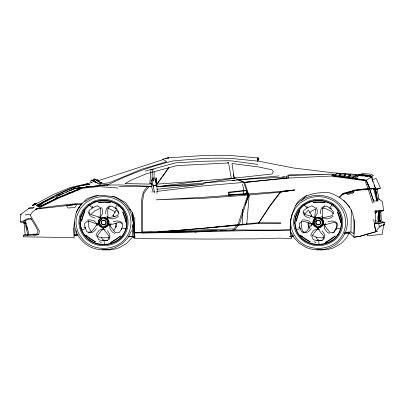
<?xml version="1.0" encoding="UTF-8"?>
<svg xmlns="http://www.w3.org/2000/svg" width="405" height="405" viewBox="0 0 405 405"><rect width="100%" height="100%" fill="white"/><g stroke="black" fill="none" stroke-linecap="round" stroke-linejoin="round"><path stroke-width="0.61" d="M134.875 217.333L134.247 237.143L132.627 212.62L134.182 237.143L132.273 236.307L132.405 224.456M132.445 220.715L132.531 212.61M290.37 219.783L290.279 227.787L291.058 236.834L293.093 235.644M35.134 234.049L28.983 234.53L26.021 222.998L24.072 223.221L20.25 221.834L20.351 214.615L29.322 208.109M354.532 219.414L353.899 233.817L350.973 232.004L351.312 209.805M156.841 193.448C158.152 188.193 155.459 183.176 156.35 178.038L152.958 178.119L150.695 183.217L152.705 190.684M242.357 224.097L242.777 209.137M152.027 181.106L152.326 169.437M153.976 178.691L154.163 171.786M102.227 240.57L107.472 240.362L108.378 239.112L109.168 236.687C107.578 233.239 104.191 230.971 102.688 227.559C105.27 227.924 107.689 226.167 108.651 223.833L109.74 224.648L110.049 229.022L112.413 232.07L114.706 233.574M316.897 240.57L322.142 240.362L323.048 239.112L323.838 236.687C322.253 233.239 318.862 230.971 317.358 227.559C319.945 227.924 322.36 226.167 323.327 223.833L324.415 224.648L324.719 229.022L327.083 232.07L329.381 233.574M243.613 194.314L243.775 189.834L242.479 184.245M286.497 178.154L286.543 176.909L287.975 175.623L333.371 174.125L288.699 174.904M28.983 234.53L27.55 234.773L25.145 234.49L23.328 235.295L23.262 236.819L72.146 237.583L74.12 237.978L73.918 226.79L74.459 221.231L76.044 213.394L78.565 207.649L81.871 203.685L87.1 198.673L95.221 195.878L103.432 195.524L114.853 196.754L125.641 202.53L132.906 213.516L134.263 224.603L134.45 238.646L209.172 239.066L255.975 238.839L278.21 238.15L291.539 238.489L290.537 230.146L290.203 229.807L278.336 230.151L232.571 229.959M290.203 229.807C289.909 220.067 292.537 210.489 297.559 202.156C305.719 193.555 318.163 192.066 329.442 192.78C340.109 196.374 349.996 203.594 352.957 214.954C354.491 222.279 354.233 229.736 353.909 237.168L358.891 236.581L377.602 231.306M23.328 235.295L27.019 235.528L27.864 234.48L24.847 222.887M257.433 161.398L257.772 157.965M384.512 224.719L384.72 222.375L374.341 223.879L375.708 231.781C377.86 228.435 380.401 225.281 384.512 224.719L383.403 225.104M105.664 213.769L105.989 210.205L107.077 207.805L110.054 205.715M320.34 213.769L320.664 210.205L321.752 207.805L324.729 205.715M115.931 223.479L115.506 227.6L116.245 226.481L116.589 223.165M257.57 159.864L257.823 157.965L228.936 155.353L203.204 155.555L167.974 157.823L162.643 159.175L166.713 161.742L141.588 169.265L109.507 182.655L104.976 183.328L101.311 183.323M33.706 235.487L38.774 234.596L39.31 230.769L30.178 215.05L28.623 214.392L25.206 214.969M116.898 207.988L116.189 208.823L111.739 205.973L110.221 206.484L108.054 208.018C107.173 211.633 108.484 215.43 107.553 218.963C105.578 217.181 102.561 217.394 100.384 218.7C99.65 215.151 101.285 211.385 100.486 207.724L97.21 205.806L92.188 207.988L89.773 205.208M331.574 207.988L330.86 208.823L326.41 205.973L324.891 206.484L322.729 208.018C321.843 211.633 323.155 215.43 322.228 218.963C320.249 217.181 317.236 217.394 315.06 218.7C314.32 215.151 315.956 211.385 315.161 207.724L311.885 205.806L306.858 207.988L304.449 205.208M308.848 222.299L309.096 227.6L308.357 226.481L308.013 223.165M73.675 191.874L73.786 191.125L73.604 191.879M383.829 223.909L382.193 234.353L367.618 235.735L367.158 234.034M132.227 226.942L132.425 225.757M88.584 220.679L88.194 222.988L88.973 227.6L91.246 231.766M336.965 223.565L336.282 227.6L334.009 231.766L332.682 233.002M301.583 220.998L301.143 223.479L302.145 230.288L303.644 232.161M99.954 184.356L100.253 182.69L101.969 182.812L100.253 182.69M100.556 184.584L100.865 182.918M248.397 195.412L248.609 194.299L244.524 182.351L237.836 179.283L237.062 179.536L243.638 182.179L247.951 194.415L238.094 224.284L236.267 225.793L234.12 228.865L142.388 231.938L142.428 203.087L142.803 199.746L144.018 192.947L149.131 186.589L148.088 186.427C142.94 190.254 141.72 196.324 141.583 202.343L141.568 232.622L232.065 230.354L234.981 229.782L237.629 225.939L239.34 224.476L248.397 195.412L247.718 195.504M99.473 220.907L99.129 222.517L99.473 224.127M107.781 224.127L108.12 222.517L107.781 220.907M314.143 220.907L313.804 222.517L314.143 224.127M322.451 224.127L322.795 222.517L322.451 220.907M156.791 185.369L153.9 185.703L152.083 183.713L151.465 183.824L150.695 183.217L153.242 186.001L157.024 185.546L156.791 185.369C155.981 183.05 155.631 180.427 156.35 178.038M291.124 190.502L280.078 192.178L269.831 205.659L258.471 223.337L238.15 225.312M94.856 179.567L94.978 179.126M358.688 176.038L359.088 174.56L369.978 175.461L371.942 176.443L369.75 175.471L359.108 174.494L358.39 174.514L357.985 175.547L358.805 175.674L355.656 175.502M151.769 180.721L152.123 179.521M345.369 174.054L343.744 176.975L338.858 176.615L340.848 174.185L345.369 174.054L343.744 176.975M334.019 176.14L336.383 173.77L340.575 173.593L338.879 176.479L334.626 176.18M96.041 235.907L96.815 233.391L99.129 230.308L103.462 228.617L103.933 227.387M310.711 235.907L311.485 233.391L313.804 230.308L318.133 228.617L318.603 227.387M375.217 213.47L375.875 212.093L376.169 212.387M375.329 213.481L375.987 212.098L376.27 212.453L375.977 212.159M109.001 239.649L110.089 236.323L109.461 233.781L107.482 230.723M323.671 239.649L324.764 236.323L324.137 233.781L322.157 230.723M152.083 183.713L153.556 179.972L155.965 179.739M356.354 175.087L355.995 176.099L352.603 177.901L347.87 177.542L350.659 175.117L356.354 175.087L353.266 176.848L352.603 177.901M338.879 176.479L340.575 173.593M27.019 235.528L33.731 234.875L36.845 234.151L38.045 231.179L35.807 226.506L30.729 218.275L29.378 218.28L26.705 219.13L21.526 221.737L20.25 221.834M245.288 204.555L249.212 194.977L280.078 192.178M121.343 229.64L122.938 224.861L121.966 223.656L119.758 222.178L110.018 224.917L108.429 224.972C109.679 222.709 108.499 219.966 106.571 218.498C110.028 216.776 114.286 217.136 117.814 215.333L118.807 211.845L116.858 209.456L115.076 208.038L117.49 204.596M336.018 229.64L337.613 224.861L336.641 223.656L334.429 222.178L324.694 224.917L323.099 224.972C324.349 222.709 323.17 219.966 321.246 218.498C324.699 216.776 328.956 217.136 332.49 215.333L333.482 211.845L331.528 209.456L329.746 208.038L332.161 204.596M347.89 177.41L348.376 176.327L350.128 174.499L345.602 174.641L343.739 177.117L347.89 177.41L350.128 174.499M100.293 182.766L99.534 184.31L93.818 180.949L94.826 179.334L95.286 179.278L101.356 182.812L100.293 182.766L94.826 179.334M78.605 208.58L79.152 207.497M131.64 230.496L128.101 237.548L122.583 243.385L115.526 247.531A31.134 31.134 0 0 1 91.196 247.303C81.43 242.863 74.434 233.103 74.343 222.249M132.703 236.464L132.157 237.548L126.633 243.385L119.581 247.531A31.134 31.134 0 0 1 102.06 249.379M349.55 232.121L346.827 237.548L341.309 243.385L334.252 247.531A31.134 31.134 0 0 1 316.73 249.379M97.519 180.67L97.964 179.81L96.76 180.21M91.201 180.149L95.661 182.523L96.582 182.427L92.37 179.982L91.201 180.149L90.416 181.653L92.416 182.969M310.767 216.888L311.647 215.404L310.407 216.665L311.602 215.47L308.463 209.967L304.388 214.432M116.245 226.481L113.572 230.779M76.322 212.017L81.248 204.15M135.386 237.052L134.263 237.062L133.832 237.725L132.435 236.677L128.031 236.55M103.452 227.316C101.123 227.19 98.734 225.712 98.223 223.327C95.317 225.691 94.006 229.564 91.09 232.019L88.376 232.111L86.822 231.716L84.999 227.073L83.881 227.352M318.122 227.316C315.799 227.19 313.404 225.712 312.898 223.327C309.987 225.691 308.681 229.564 305.765 232.019L303.051 232.111L301.492 231.716L299.67 227.073L298.551 227.352M258.998 222.73L280.913 223.079L258.471 223.337L270.358 205.73L280.741 192.036L294.855 189.96L280.564 191.499L204.459 197.24L156.117 199.837L205.548 198.156L249.212 194.977L246.777 224.036L245.526 224.157M343.739 177.117L345.602 174.641M110.018 224.917L111.102 223.388M324.694 224.917L325.772 223.388M99.797 220.457L101.422 218.938M107.457 224.578L106.804 225.489L105.346 226.4L104.201 226.613M314.472 220.457L316.092 218.938M322.127 224.578L321.479 225.489L320.021 226.4L318.872 226.613M168.748 167.7L156.598 184.589L168.809 167.7M30.178 215.05L32.42 211.987L36.288 209.167L59.611 197.736L82.483 188.234L98.779 186.578L118.017 188.026M122.325 236.08L123.348 234.682M337.335 235.614L338.362 234.217M339.203 176.16L340.848 174.185M118.321 206.317L118.923 205.537M332.991 206.317L333.599 205.537M100.02 217.439L102.521 213.729L102.526 209.967L101.614 207.492M314.69 217.439L317.196 213.729L317.201 209.967L316.285 207.492M336.383 173.77L335.117 175.092M93.818 180.949L95.286 179.278M379.115 212.286C377.718 214.792 377.835 218.087 378.295 220.872L378.589 221.17C379.986 218.665 379.87 215.369 379.409 212.584M301.563 200.814L306.519 195.205M96.577 228.592L94.127 231.336L91.758 232.718L88.037 232.834M311.253 228.592L308.797 231.336L306.433 232.718L302.712 232.834M342.919 194.203L339.78 197.539L339.147 197.154L342.61 193.489L355.109 190.142L367.953 188.416L369.603 188.33L369.8 188.922L355.109 190.142L342.919 194.203L355.109 190.735L368.272 189.079L367.953 188.416M295.523 205.7C307.258 190.876 332.637 192.334 343.091 207.957C352.633 221.651 345.46 241.658 330.197 247.531A31.134 31.134 0 0 1 305.871 247.303L298.905 243.025L293.509 237.087L291.423 232.708M103.462 228.617L100.663 231.473L97.109 236.317L98.607 239.649L101.625 240.499L104.05 240.641L104.394 244.625M318.133 228.617L315.338 231.473L311.779 236.317L313.283 239.649L316.295 240.499L318.72 240.641L319.069 244.625M347.87 177.542L350.659 175.117M369.304 176.6L371.091 177.182L372.453 175.917L373.415 175.562L371.355 174.231L362.693 173.563L359.154 174.641L333.452 172.829L293.276 167.964L258.587 161.18L231.933 158.522C212.321 157.363 192.719 159.231 173.198 160.927C150.387 166.344 128.481 174.58 107.517 185.034L107.284 185.039M91.246 214.21L94.78 210.904L99.235 208.783L100.47 208.6M309.481 212.969L311.688 210.904L315.029 209.314M36.298 209.198L36.951 208.6L55.632 205.917L74.895 203.781L82.119 203.75L81.086 204.515L75.122 204.662L35.539 209.167L36.951 208.6M336.206 174.616L333.067 174.474L331.735 175.608L366.069 180.291L369.552 188.527L374.043 202.814M379.11 222.026L375.339 223.19L374.423 223.97L375.769 231.67L358.891 236.581L353.909 237.168L349.161 232.652L344.751 232.88M55.632 198.582L57.874 196.987M376.447 200.434L377.339 201.315L374.741 189.489L375.546 188.902L380.406 188.097L376.316 178.524L372.949 179.38L371.815 176.519M377.379 188.76L375.658 190.011L376.215 193.656M55.925 198.298L58.178 196.855M55.429 198.652L52.336 200.804M292.688 235.826L291.473 236.672L289.15 236.601M118.392 216.27L116.129 217.819L112.281 218.933L107.75 217.794M333.062 216.27L330.804 217.819L326.957 218.933L322.421 217.794M52.63 200.774L53.981 199.862M88.649 204.621L89.47 204.095M303.32 204.621L304.14 204.095M366.272 180.23L371.294 177.041L375.744 188.755L369.755 188.325L366.272 180.23L354.071 178.321L358.997 175.502L368.914 176.261L371.294 177.041M379.829 211.466L381.409 210.489L383.52 210.367L382.462 201.609L378.412 198.744M96.952 180.427L97.964 179.81M383.52 210.367L380.654 212.073L379.455 212.26M84.675 201.66L91.727 197.513M52.569 197.392L54.174 196.455L36.718 205.7L37.888 205.289M77.608 190.127L82.372 187.348L74.226 188.639L70.131 190.517M36.354 203.563L32.618 205.72L32.415 205.375L36.151 203.219L36.354 203.563L36.085 203.254M355.16 178.073L354.152 178.651L350.224 178.271M356.668 177.203L357.676 176.62M380.406 188.097L375.658 190.011L375.562 189.489L374.741 189.489M95.236 179.41L95.939 179.015M41.437 203.958L37.604 205.882L38.698 205.983M48.058 202.819L49.182 202.262L40.89 206.059L37.437 205.917L42.515 203.533M69.144 191.023L73.705 188.882L80.843 187.586L82.261 187.849L58.76 197.422L40.89 206.059L37.604 205.882L38.845 205.725M58.259 195.782L60.527 194.775M61.666 194.273L63.367 193.519M66.207 192.264L67.913 191.509M59.292 194.051L55.242 195.828L72.12 187.895L83.491 185.1L89.773 184.634M81.42 230.172L85.475 228.607L84.868 226.552L84.655 223.469L87.561 221.09C91.51 221.419 94.932 223.965 98.779 224.324M296.095 230.172L300.151 228.607L299.543 226.552L299.325 223.469L302.231 221.09C306.185 221.419 309.607 223.965 313.45 224.324M156.75 191.398L203.381 185.865L243.79 182.427L288.978 178.043L331.28 176.059L365.026 180.721L366.069 180.291M106.966 185.303L108.089 184.857M291.053 237.011L293.671 235.973M97.939 217.905L99.751 217.196L101.103 217.981C99.002 219.054 98.05 221.656 98.698 223.879M312.609 217.905L314.422 217.196L315.779 217.981C313.678 219.054 312.726 221.656 313.374 223.879M375.339 223.19L375.202 210.656L381.409 210.489L376.377 211.906L374.539 211.709M380.837 221.312L378.604 221.677L376.478 220.852M380.629 226.076L381.738 225.686M93.616 202.414L95.322 201.847M308.286 202.414L309.997 201.847M97.995 180.822L163.271 159.545M165.063 158.963L168.647 157.803M80.666 228.218L81.643 227.904M295.336 228.218L296.313 227.904M78.074 234.819L76.186 234.768L74.176 235.401L73.847 228.02M94.897 179.526L95.367 179.385M69.862 192.952L72.004 192.34M145.228 171.123L175.881 162.79L204.727 161.236L227.782 160.709L231.356 160.866L257.818 164.4M33.969 234.353L36.921 234.151M39.624 204.581L36.091 205.502C53.227 197.098 70.095 185.52 89.713 184.452M153.9 185.703L153.242 186.001L154.548 192.937M33.63 204.672L33.838 205.016L53.46 194.506L70.024 187.545L91.449 182.736M71.882 192.299L68.308 193.139L69.554 193.165M74.247 235.912L77.704 235.118L74.054 235.077M373.516 189.368L375.546 188.902L374.114 184.943M113.177 221.748L116.913 220.978L119.688 221.241L122.71 223.276M327.848 221.748L331.589 220.978L334.358 221.241L337.38 223.276M243.81 182.478L244.524 182.351M247.951 194.415L248.609 194.299M21.592 214.858L20.351 214.615M156.72 186.047L157.687 186.619L203.062 183.156L236.328 177.911L272.018 174.013L273.375 171.436L271.76 169.776L258.289 166.885L231.979 163.534L234.262 178.165M372.686 200.004L373.835 199.822M109.112 237.188L104.171 237.922L99.235 237.188L97.008 236.13M323.549 237.553L321.084 237.922L316.143 237.188L312.245 235.335M236.328 177.911L202.561 180.787L157.687 186.619L203.254 184.427L157.029 189.256M282.153 177.127L284.644 176.818M151.779 191.985L154.264 191.692M281.738 191.337L294.172 190.026M164.997 231.468L207.466 227.904L237.775 224.694M203.062 183.156L279.03 175.917M207.466 227.904L236.171 225.079M241.162 224.588L244.281 224.284M239.628 224.507L241.466 224.335M243.304 224.162L244.529 224.046M246.367 223.874L258.618 222.725M236.91 225.433L165.64 231.447M163.124 231.625L158.132 232.045L159.079 232.597C202.91 231.994 246.721 230.161 290.537 230.146M247.521 182.128L243.79 182.427L288.851 177.76L287.975 175.623M248.766 182.027L251.257 181.83M253.743 181.632L254.988 181.531M163.134 231.65L158.132 232.045L166.981 231.868M153.692 169.315L150.994 169.513L149.794 184.083L125.003 183.597L130.977 180.22L146.407 173.755L176.899 165.599L228.552 162.957L231.356 178.332M156.32 184.159L202.561 180.787M286.543 176.909L236.353 179.86M348.71 175.826L349.9 175.76M344.655 232.338L350.973 232.004M151.931 232.202L134.399 232.667M344.23 233.498L349.92 233.219M216.867 230.653L189.105 231.422M220.634 230.485L226.289 230.237M87.642 220.011L90.442 219.905L94.299 220.988L97.382 224.294M302.312 220.011L305.112 219.905L308.975 220.988L312.058 224.294M344.336 176.453L348.376 176.327M134.419 232.936L208.96 231.589M173.932 231.726L187.206 231.463M339.486 175.962L344.083 175.886M141.785 233.047L177.841 232.419M194.916 232.121L196.182 232.1M348.826 176.919L353.266 176.848M142.018 232.45L153.333 232.273M175.335 231.923L177.851 231.883M194.82 231.614L196.081 231.594M334.358 175.456L339.268 175.395M86.088 186.67L87.343 186.67M128.932 209.365L130.774 209.365M379.642 212.757L380.887 212.757L381.333 220.502L379.465 220.502M101.245 185.024L105.011 185.029M106.08 185.034L119.622 184.943L151.576 186.356M118.933 186.34L152.128 186.558M320.952 240.57L322.193 240.585L320.35 240.499L317.333 239.649L316.006 236.849M106.277 240.57L107.517 240.585L105.68 240.499L102.662 239.649L101.503 237.376M227.463 162.648L228.714 162.678M128.496 236.201L132.273 236.307M128.198 236.409L132.617 236.545L134.263 237.062M232.217 180.281L235.189 180.397M339.344 174.757L340.595 174.813M349.383 175.218L350.639 175.274M356.081 178.544L357.337 178.605M31.555 218.908L27.662 219.48L22.984 222.001L26.021 222.998M369.552 188.527L375.546 188.902M360.035 175.74L363.133 175.978M364.991 176.119L368.094 176.357M97.919 183.035L96.061 182.614M236.267 225.793L237.629 225.939M86.832 183.86L88.422 184.037M370.676 189.145L371.841 189.317M322.319 208.236L326.02 208.783L330.475 210.904L333.568 213.794M107.877 208.6L109.112 208.783L113.567 210.904L115.334 212.559M238.094 224.284L239.34 224.476M318.872 218.422L320.021 218.634L321.479 219.545L322.127 220.457M104.201 218.422L105.346 218.634L106.804 219.545L107.457 220.457M314.422 217.196L304.702 214.397L303.755 212.017L303.664 210.514L307.643 207.633L306.772 206.175M99.751 217.196L90.031 214.397L89.08 212.017L88.989 210.514L92.973 207.633L92.102 206.175M340.934 229.012L336.692 227.995L334.003 232.516L330.146 232.764L326.395 228.045L324.415 224.648M126.264 229.012L122.021 227.995L119.328 232.516L115.471 232.764L111.724 228.045L109.74 224.648M36.845 234.151L38.774 234.596M317.925 228.952L319.828 229.412M103.255 228.952L105.153 229.412M381.621 221.515L384.75 222.461L374.423 223.97L373.699 219.444M153.556 179.972L153.186 179.845L152.958 178.119M359.154 174.641L360.88 175.233M309.911 218.184L306.352 216.872L304.206 215.212L302.915 211.947M95.236 218.184L91.677 216.872L89.53 215.212L88.239 211.947M314.118 241.638L316.072 242.676M99.443 241.638L101.397 242.676M328.399 202.394C346.391 209.481 346.067 236.11 327.964 242.833A25.292 25.292 0 0 1 308.205 242.651C290.213 235.558 290.532 208.934 308.635 202.206A25.292 25.292 0 0 1 328.399 202.394M316.578 226.4L315.12 225.489L314.472 224.578M101.908 226.4L100.445 225.489L99.797 224.578M167.974 157.823L168.855 158.441M332.353 203.978L333.512 204.854M117.678 203.978L118.842 204.854M375.167 220.649L375.46 220.943M118.989 213.091L116.139 209.967L113 215.47L114.195 216.665L112.954 215.404L113.835 216.888M321.398 216.103L322.643 217.525M106.728 216.103L107.973 217.525M343.703 200.308L349.717 207.319M336.965 208.985L338.053 210.342M122.295 208.985L123.378 210.342M308.357 226.481L309.526 228.385M36.025 203.29L36.222 203.639M35.883 203.371L36.141 203.685M35.822 203.406L36.035 203.745M35.802 203.416L35.949 203.796M35.711 203.472L35.863 203.847M35.594 203.538L35.848 203.857M35.539 203.573L35.761 203.902M35.488 203.599L35.66 203.963M35.412 203.644L35.569 204.014L35.356 203.674M35.25 203.74L35.463 204.074L35.154 203.796M35.103 203.821L35.311 204.166M35.063 203.847L35.225 204.216M34.992 203.887L35.179 204.242M34.931 203.923L35.129 204.272M34.83 203.978L35.032 204.322M34.724 204.039L34.926 204.388M34.688 204.059L34.891 204.409M34.572 204.13L34.8 204.459M34.516 204.16L34.719 204.51M34.445 204.206L34.643 204.55M34.39 204.236L34.612 204.571M34.334 204.267L34.481 204.641M34.243 204.317L34.445 204.667M34.187 204.348L34.39 204.697M34.066 204.424L34.293 204.753M33.985 204.469L34.212 204.798M33.909 204.515L34.131 204.849M33.838 204.55L34.04 204.9M33.777 204.591L33.99 204.925M33.716 204.621L33.904 204.976M33.595 204.692L33.807 205.031M33.742 205.072L33.483 204.758L33.6 205.153M33.377 204.819L33.564 205.173M33.291 204.869L33.488 205.219M33.321 205.315L33.124 204.965L33.286 205.335M33.028 205.021L33.225 205.365M32.835 205.132L33.033 205.477M32.749 205.183L32.947 205.527M32.673 205.224L32.927 205.543M32.537 205.305L32.754 205.639M32.516 205.315L32.714 205.664M333.067 174.474L333.609 175.623M377.273 199.599L377.951 201.047L375.562 189.489L376.21 193.701M366.965 181.86L369.522 187.839M365.026 180.721L368.059 188.69L372.575 203.092M372.068 179.288L373.091 182.113M369.087 187.793L373.688 200.885L376.772 201.007L373.78 189.201M156.077 183.349C158.654 191.504 154.766 180.696 156.269 178.6L156.031 182.179M280.564 191.499L280.741 192.036M26.548 225.924L27.469 229.559M24.933 220.482L25.829 223.504M378.503 223.292L379.505 226.932M233.199 174.347L234.257 178.539M375.394 189.758L376.245 193.995M377.217 198.83L377.46 200.04M379.713 219.763L380.077 221.596L379.677 211.071M377.161 189.464L379.055 199.599M132.486 219.824C131.893 210.023 124.659 201.842 116.058 197.741A31.134 31.134 0 0 0 112.15 196.339M24.072 223.221L25.145 234.49M311.673 224.279L311.82 226.111M96.997 224.279L97.149 226.111M294.632 222.335L294.693 223.464M79.993 222.902L80.053 224.026M378.31 211.172L378.346 212.407M76.079 230.425L76.186 234.768M376.594 211.456L376.594 212.635M155.905 179.941L155.905 182.377M155.905 184.199L155.905 185.414M92.274 197.296A31.134 31.134 0 0 1 98 195.666M379.779 215.237L379.384 219.348L379.151 220.153L378.569 220.239C378.326 217.941 378.032 215.08 379.283 213.065L379.647 213.308L379.779 215.237M378.143 216.847L378.199 219.956L378.7 221.176C380.098 218.67 379.981 215.379 379.52 212.59L379.227 212.296L378.893 212.676L378.143 216.847M229.129 192.674L229.043 194.754L247.187 193.651L245.972 190.669L229.129 192.674M228.754 192.147L228.587 195.169L247.556 193.873L246.119 190.279L228.754 192.147M79.856 215.997C76.418 227.053 82.863 239.188 93.337 243.592A26.35 26.35 0 0 0 113.926 243.592C132.805 236.019 132.805 209.031 113.926 201.457A26.35 26.35 0 0 0 93.337 201.457L87.404 205.021L82.782 210.003L79.856 215.997M81.203 216.371C77.962 226.795 84.043 238.241 93.925 242.398A24.857 24.857 0 0 0 113.344 242.398C131.083 235.609 131.083 209.441 113.344 202.652A24.857 24.857 0 0 0 93.925 202.652L88.325 206.013L83.967 210.711L81.203 216.371M294.526 215.997C291.089 227.053 297.533 239.188 308.013 243.592A26.35 26.35 0 0 0 328.602 243.592C347.48 236.019 347.48 209.031 328.602 201.457A26.35 26.35 0 0 0 308.013 201.457L302.074 205.021L297.457 210.003L294.526 215.997M295.878 216.371C292.633 226.795 298.713 238.241 308.595 242.398A24.857 24.857 0 0 0 328.015 242.398C345.754 235.609 345.754 209.441 328.015 202.652A24.857 24.857 0 0 0 308.595 202.652L302.996 206.013L298.642 210.711L295.878 216.371M77.142 214.984C73.168 227.281 80.22 240.919 91.874 245.951A29.438 29.438 0 0 0 114.878 246.164C136.034 237.922 136.399 207.765 115.379 199.093A29.438 29.438 0 0 0 92.38 198.88L85.708 202.799L80.489 208.317L77.142 214.984M80.873 216.047C77.461 226.613 83.516 238.327 93.53 242.651A25.292 25.292 0 0 0 113.294 242.833C131.397 236.11 131.716 209.481 113.724 202.394A25.292 25.292 0 0 0 93.965 202.206L88.229 205.573L83.744 210.316L80.873 216.047M291.813 214.984C287.844 227.281 294.891 240.919 306.55 245.951A29.438 29.438 0 0 0 329.548 246.164C350.705 237.922 351.069 207.765 330.055 199.093A29.438 29.438 0 0 0 307.051 198.88L300.378 202.799L295.159 208.317L291.813 214.984M101.103 221.753C100.045 224.851 105.184 226.299 106.145 223.287C107.203 220.183 102.065 218.735 101.103 221.753M101.371 221.834C100.425 224.603 105.022 225.899 105.877 223.201C106.824 220.431 102.227 219.14 101.371 221.834M315.773 221.753C314.715 224.851 319.859 226.299 320.821 223.287C321.879 220.183 316.735 218.735 315.773 221.753M316.042 221.834C315.095 224.603 319.692 225.899 320.552 223.201C321.499 220.431 316.902 219.14 316.042 221.834M81.83 219.196L81.425 221.343L85.03 210.544L82.6 215.941L81.83 219.196M296.506 219.196L296.101 221.343L299.705 210.544L297.275 215.941L296.506 219.196M98.445 220.76C97.575 223.12 98.704 225.793 100.87 226.992A5.847 5.847 0 0 0 106.388 226.992C109.932 225.251 109.932 219.804 106.388 218.062A5.847 5.847 0 0 0 100.87 218.062L99.402 219.211L98.445 220.76M99.792 221.221L99.792 223.828L101.584 225.833A4.328 4.328 0 0 0 105.67 225.833C108.297 224.542 108.297 220.507 105.67 219.221A4.328 4.328 0 0 0 101.584 219.221L99.792 221.221M313.116 220.76C312.245 223.12 313.379 225.793 315.541 226.992A5.847 5.847 0 0 0 321.059 226.992C324.608 225.251 324.608 219.804 321.059 218.062A5.847 5.847 0 0 0 315.541 218.062L314.077 219.211L313.116 220.76M314.462 221.221L314.462 223.828L316.259 225.833A4.328 4.328 0 0 0 320.345 225.833C322.967 224.542 322.967 220.507 320.345 219.221A4.328 4.328 0 0 0 316.259 219.221L314.462 221.221M258.198 157.753L258.456 160.299L258.198 157.753M76.778 204.343L75.057 207.431L68.177 208.048L66.354 205.512L76.778 204.343M93.935 178.914L92.796 180.858L93.494 181.298L94.74 179.364L93.935 178.914M353.899 191.995L352.917 193.079L347.854 194.562L346.807 193.651L353.899 191.995M120.513 236.039L116.073 239.669L110.641 242.585L120.513 236.039M335.188 236.039L330.748 239.669L325.311 242.585L335.188 236.039M33.964 207.38L32.795 208.327L28.315 208.58L29.408 207.876L31.499 207.395L33.964 207.38M51.415 198.673L37.346 205.846L40.672 206.16L57.54 197.954L82.372 187.348L74.09 188.664L51.415 198.673M99.868 185.581L81.542 187.631L106.642 184.862L99.868 185.581M100.784 202.054L98.471 202.308L110.57 202.434L104.338 201.811L100.784 202.054M315.46 202.054L313.141 202.308L325.245 202.434L319.013 201.811L315.46 202.054M310.103 241.836L304.99 239.092L300.272 235.239L310.103 241.836M95.428 241.836L90.32 239.092L85.602 235.239L95.428 241.836M338.372 213.921L337.431 211.926L340.883 222.77L339.673 217.024L338.372 213.921M123.702 213.921L122.755 211.926L126.208 222.77L125.003 217.024L123.702 213.921"/></g></svg>
